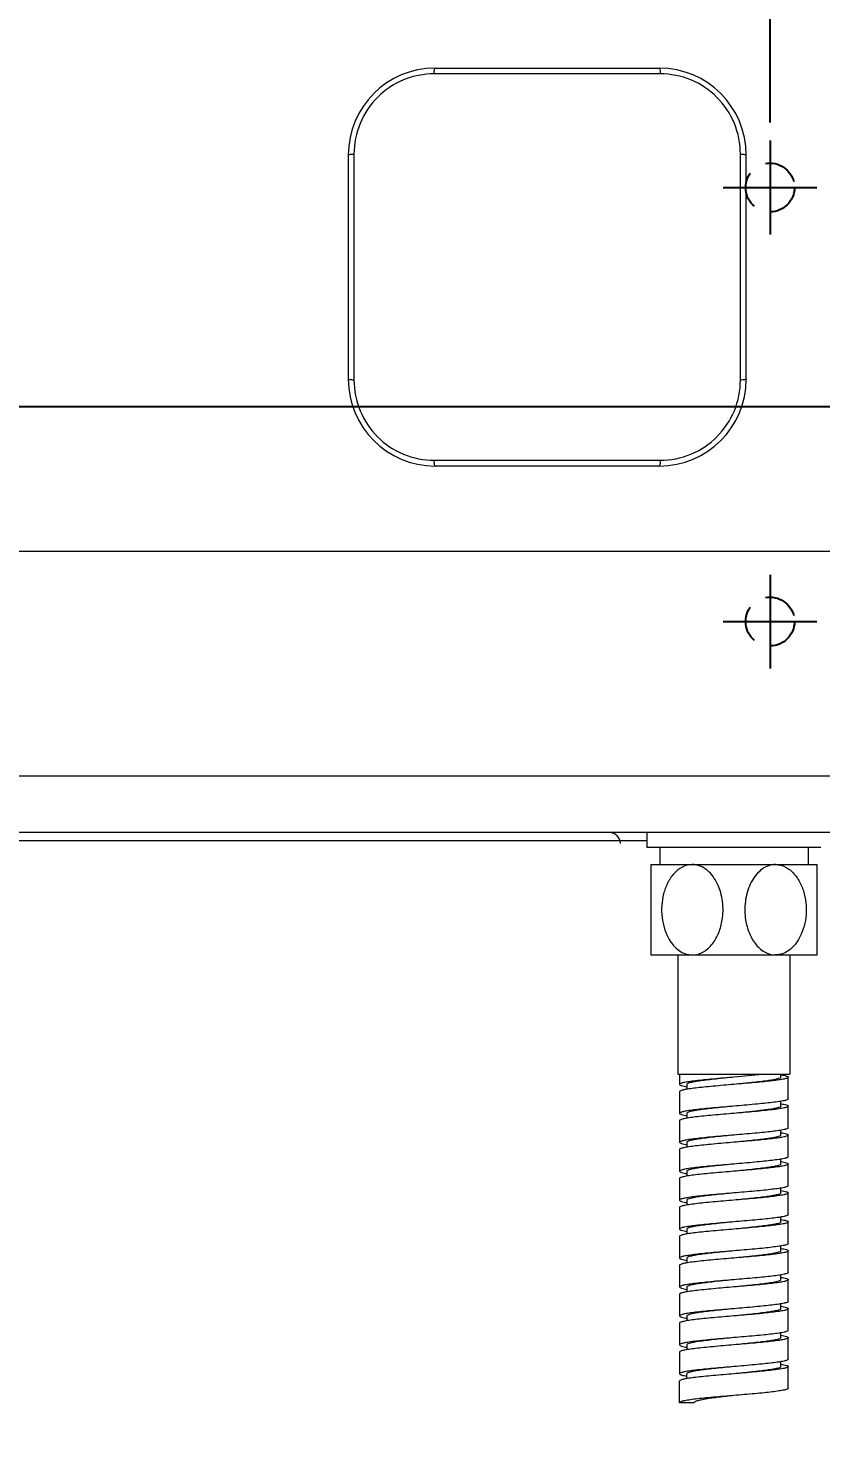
# Model space of a CAD drawing. Header units: millimetres. Extents: x 5438 to 6032, y -2661 to -1821.
# Drawn here: x 5647.5 to 5674.89, y -2397.94 to -2349.09 of the extents above; entities that cross this region are included whole.
import ezdxf

# ---------------------------------------------------------------- set-up
doc = ezdxf.new("R2010")
doc.units = ezdxf.units.MM
doc.header["$LTSCALE"] = 0.1
doc.linetypes.add('CENTERX2', pattern=[101.6, 63.5, -12.7, 12.7, -12.7])
doc.linetypes.add('HIDDENX2', pattern=[19.05, 12.7, -6.35])
doc.layers.get('0').update_dxf_attribs({"lineweight": 15})
doc.layers.add('CENTER', color=1, linetype='CENTERX2')
doc.layers.add('HIDDEN', color=8, linetype='HIDDENX2')
doc.layers.add('DIM', color=3, linetype='Continuous', lineweight=9)
doc.styles.get("Standard").update_dxf_attribs({"font": 'arial.ttf'})
doc.dimstyles.new('ISO-25', dxfattribs={"dimtxt": 2.5, "dimasz": 2.5, "dimexe": 1.25, "dimexo": 0.625, "dimtad": 1, "dimlfac": 5, "dimtxsty": 'Standard', "dimcen": 2.5, "dimadec": 0, "dimazin": 0, "dimtfac": 1, "dimtmove": 0, "dimatfit": 3, "dimfxl": 0, "dimarcsym": 0})

# ---------------------------------------------------------------- blocks, each defined once
blk = doc.blocks.new('*D120')
at = {"layer": 'Defpoints', "color": 0}
for p in [(5673.138, -2322.817), (5573.138, -2352.975), (5673.138, -2352.975)]:
    blk.add_point(p, dxfattribs=at)
at = {"layer": 'DIM', "color": 0, "lineweight": -2}
for p, q in [((5573.138, -2352.35), (5573.138, -2321.567)), ((5673.138, -2352.35), (5673.138, -2321.567)), ((5577.138, -2322.817), (5669.138, -2322.817))]:
    blk.add_line(p, q, dxfattribs=at)
at = {"layer": 'DIM', "color": 0}
for points in [[(5577.138, -2322.15), (5577.138, -2323.483), (5573.138, -2322.817)], [(5669.138, -2322.15), (5669.138, -2323.483), (5673.138, -2322.817)]]:
    blk.add_solid(points, dxfattribs=at)
at = {"layer": 'DIM', "color": 0, "insert": (5612.012, -2320.15), "char_height": 4, "attachment_point": 5}
blk.add_mtext('400', dxfattribs=at)
blk = doc.blocks.new('*D121')
at = {"layer": 'Defpoints', "color": 0}
for p in [(5674.758, -2354.595), (5674.758, -2369.595), (5692.894, -2369.595)]:
    blk.add_point(p, dxfattribs=at)
at = {"layer": 'DIM', "color": 0, "lineweight": -2}
for p, q in [((5675.383, -2354.595), (5694.144, -2354.595)), ((5692.894, -2358.595), (5692.894, -2365.595)), ((5675.383, -2369.595), (5694.144, -2369.595)), ((5692.894, -2369.595), (5692.894, -2380.583))]:
    blk.add_line(p, q, dxfattribs=at)
at = {"layer": 'DIM', "color": 0}
for points in [[(5692.228, -2358.595), (5693.561, -2358.595), (5692.894, -2354.595)], [(5692.228, -2365.595), (5693.561, -2365.595), (5692.894, -2369.595)]]:
    blk.add_solid(points, dxfattribs=at)
at = {"layer": 'DIM', "color": 0, "insert": (5690.227, -2377.089), "char_height": 4, "attachment_point": 5, "rotation": 90}
blk.add_mtext('60', dxfattribs=at)
blk = doc.blocks.new('*D122')
at = {"layer": 'Defpoints', "color": 0}
for p in [(5623.138, -2068.044), (5711.58, -2580.443), (5737.212, -2580.443)]:
    blk.add_point(p, dxfattribs=at)
at = {"layer": 'DIM', "color": 0, "lineweight": -2}
for p, q in [((5623.763, -2068.044), (5738.462, -2068.044)), ((5737.212, -2072.044), (5737.212, -2576.443)), ((5712.205, -2580.443), (5738.462, -2580.443))]:
    blk.add_line(p, q, dxfattribs=at)
at = {"layer": 'DIM', "color": 0}
for points in [[(5736.545, -2072.044), (5737.879, -2072.044), (5737.212, -2068.044)], [(5736.545, -2576.443), (5737.879, -2576.443), (5737.212, -2580.443)]]:
    blk.add_solid(points, dxfattribs=at)
at = {"layer": 'DIM', "color": 0, "insert": (5733.965, -2324.243), "char_height": 4, "attachment_point": 5, "rotation": 90}
blk.add_mtext('(2280)', dxfattribs=at)
blk = doc.blocks.new('*D123')
at = {"layer": 'Defpoints', "color": 0}
for p in [(5636.097, -2339.802), (5615.362, -2358.953), (5636.097, -2358.953)]:
    blk.add_point(p, dxfattribs=at)
at = {"layer": 'DIM', "color": 0, "lineweight": -2}
for p, q in [((5615.362, -2358.328), (5615.362, -2338.552)), ((5636.097, -2358.328), (5636.097, -2338.552)), ((5617.862, -2339.802), (5633.597, -2339.802)), ((5636.097, -2339.802), (5667.694, -2339.802))]:
    blk.add_line(p, q, dxfattribs=at)
at = {"layer": 'DIM', "color": 0}
for points in [[(5617.862, -2339.385), (5617.862, -2340.218), (5615.362, -2339.802)], [(5633.597, -2339.385), (5633.597, -2340.218), (5636.097, -2339.802)]]:
    blk.add_solid(points, dxfattribs=at)
at = {"layer": 'DIM', "color": 0, "insert": (5653.317, -2333.947), "char_height": 2.5, "attachment_point": 5}
blk.add_mtext('{\\fGulim|b0|i0|c129|p50;\\H1.6x;\\C3;배관거리\\fArial|b0|i0|c0|p34;\\P85~250\\fGulim|b0|i0|c129|p50;mm}', dxfattribs=at)
blk = doc.blocks.new('*D124')
at = {"layer": 'Defpoints', "color": 0}
for p in [(5642.828, -2362.167), (5642.828, -2580.443), (5708.236, -2580.443)]:
    blk.add_point(p, dxfattribs=at)
at = {"layer": 'DIM', "color": 0, "lineweight": -2}
for p, q in [((5643.453, -2362.167), (5709.486, -2362.167)), ((5708.236, -2366.167), (5708.236, -2576.443)), ((5643.453, -2580.443), (5709.486, -2580.443))]:
    blk.add_line(p, q, dxfattribs=at)
at = {"layer": 'DIM', "color": 0}
for points in [[(5707.569, -2366.167), (5708.903, -2366.167), (5708.236, -2362.167)], [(5707.569, -2576.443), (5708.903, -2576.443), (5708.236, -2580.443)]]:
    blk.add_solid(points, dxfattribs=at)
at = {"layer": 'DIM', "color": 0, "insert": (5705.569, -2471.305), "char_height": 4, "attachment_point": 5, "rotation": 90}
blk.add_mtext('977.5', dxfattribs=at)

msp = doc.modelspace()

# ---------------------------------------------------------------- linework, layer by layer
at = {"color": 7, "linetype": 'Continuous'}
for p, q in [((5661.5607, -2350.4696), (5669.3107, -2350.4696)), ((5669.3413, -2350.6672), (5661.5301, -2350.6672)), ((5658.5607, -2353.4696), (5658.5607, -2361.2196)), ((5658.7583, -2353.4389), (5658.7579, -2357.754)), ((5672.1135, -2356.9353), (5672.1131, -2353.4389)), ((5672.3107, -2361.2196), (5672.3107, -2353.4696)), ((5672.1131, -2361.2502), (5672.1135, -2356.9353)), ((5658.7579, -2357.754), (5658.7583, -2361.2502)), ((5661.5301, -2364.0219), (5669.3413, -2364.0219)), ((5669.3107, -2364.2196), (5661.5607, -2364.2196)), ((5646.4021, -2367.167), (5679.104, -2367.167)), ((5681.6587, -2374.9371), (5569.3596, -2374.9371)), ((5676.611, -2376.89), (5574.2404, -2376.89)), ((5668.8878, -2377.4061), (5668.8878, -2376.9061)), ((5574.4143, -2377.1671), (5668.8878, -2377.1671)), ((5674.8878, -2377.4061), (5668.8878, -2377.4061)), ((5669.3253, -2377.4061), (5669.3253, -2377.9922)), ((5674.4503, -2377.4061), (5674.4503, -2377.9922)), ((5669.0128, -2377.9922), (5674.7628, -2377.9922)), ((5669.0128, -2377.9922), (5669.0128, -2381.1172)), ((5674.7628, -2381.1172), (5674.7628, -2377.9922)), ((5669.0128, -2381.1172), (5674.7628, -2381.1172)), ((5669.9503, -2381.1172), (5669.9503, -2385.2422)), ((5669.9503, -2381.1172), (5669.9503, -2385.2422)), ((5673.8253, -2381.1172), (5673.8253, -2385.2422)), ((5673.8253, -2381.1172), (5673.8253, -2385.2422)), ((5669.9503, -2385.2422), (5673.8253, -2385.2422)), ((5670.0128, -2385.2422), (5670.0128, -2385.5922)), ((5672.9898, -2385.2422), (5671.8878, -2385.3422)), ((5673.5128, -2385.3422), (5673.5128, -2385.2422)), ((5670.2628, -2385.5922), (5670.2628, -2385.7597)), ((5673.7628, -2386.0922), (5673.7628, -2385.3422)), ((5670.0128, -2385.8422), (5670.0128, -2386.5922)), ((5673.5128, -2386.3422), (5673.5128, -2386.1742)), ((5670.2628, -2386.5922), (5670.2628, -2386.7602)), ((5673.7628, -2387.0922), (5673.7628, -2386.3422)), ((5670.0128, -2386.8422), (5670.0128, -2387.5922)), ((5673.5128, -2387.3422), (5673.5128, -2387.1751)), ((5670.2628, -2387.5922), (5670.2628, -2387.7593)), ((5673.7628, -2388.0922), (5673.7628, -2387.3422)), ((5670.0128, -2387.8422), (5670.0128, -2388.5922)), ((5670.2628, -2388.5922), (5670.2628, -2388.7602)), ((5673.5128, -2388.3422), (5673.5128, -2388.1742)), ((5673.7628, -2389.0922), (5673.7628, -2388.3422)), ((5670.0128, -2388.8422), (5670.0128, -2389.5922)), ((5670.2628, -2389.5922), (5670.2628, -2389.7599)), ((5673.5128, -2389.3422), (5673.5128, -2389.1747)), ((5673.7628, -2390.0922), (5673.7628, -2389.3422)), ((5670.0128, -2389.8422), (5670.0128, -2390.5922)), ((5670.2628, -2390.5922), (5670.2628, -2390.7597)), ((5673.5128, -2390.3422), (5673.5128, -2390.1745)), ((5673.7628, -2391.0922), (5673.7628, -2390.3422)), ((5670.0128, -2390.8422), (5670.0128, -2391.5922)), ((5670.2628, -2391.5922), (5670.2628, -2391.7602)), ((5673.5128, -2391.3422), (5673.5128, -2391.1742)), ((5673.7628, -2392.0922), (5673.7628, -2391.3422)), ((5670.0128, -2391.8422), (5670.0128, -2392.5922)), ((5673.5128, -2392.3422), (5673.5128, -2392.1751)), ((5673.7628, -2393.0922), (5673.7628, -2392.3422)), ((5670.0128, -2392.8422), (5670.0128, -2393.5922)), ((5670.2628, -2392.5922), (5670.2628, -2392.7593)), ((5673.5128, -2393.3422), (5673.5128, -2393.1742)), ((5673.7628, -2394.0922), (5673.7628, -2393.3422)), ((5670.0128, -2393.8422), (5670.0128, -2394.5922)), ((5670.2628, -2393.5922), (5670.2628, -2393.7602)), ((5673.5128, -2394.3422), (5673.5128, -2394.1747)), ((5673.7628, -2395.0922), (5673.7628, -2394.3422)), ((5670.0128, -2394.8422), (5670.0128, -2395.5922)), ((5670.2628, -2394.5922), (5670.2628, -2394.7599)), ((5673.5128, -2395.3422), (5673.5128, -2395.1745)), ((5673.7628, -2396.0922), (5673.7628, -2395.3422)), ((5670.0128, -2396.5922), (5670.0128, -2395.8422)), ((5670.2628, -2395.7597), (5670.2628, -2395.5922)), ((5670.5128, -2396.5922), (5670.0128, -2396.5922))]:
    msp.add_line(p, q, dxfattribs=at)
for centre, radius, start, end in [((5661.5607, -2353.4696), 3, 90, 180), ((5669.3107, -2353.4696), 3, 0, 90), ((5661.5607, -2361.2196), 3, 180, 270), ((5669.3107, -2361.2196), 3, 270, 360), ((5667.5911, -2377.265), 0.375, 0, 90)]:
    msp.add_arc(centre, radius, start, end, dxfattribs=at)
for points, knots in [([(5661.5301, -2350.6672), (5661.5308, -2350.641), (5661.5329, -2350.5944), (5661.5395, -2350.5302), (5661.5464, -2350.4951), (5661.5548, -2350.4696), (5661.5607, -2350.4696)], [0, 0, 0, 0, 0.3881307, 0.7036032, 0.9125143, 1, 1, 1, 1]), ([(5669.3107, -2350.4696), (5669.3166, -2350.4696), (5669.3251, -2350.4951), (5669.3319, -2350.5302), (5669.3385, -2350.5944), (5669.3406, -2350.641), (5669.3413, -2350.6672)], [0, 0, 0, 0, 0.0874401, 0.2962862, 0.6117893, 1, 1, 1, 1]), ([(5661.5301, -2350.6672), (5661.1703, -2350.6682), (5660.4416, -2350.8109), (5659.5193, -2351.4282), (5658.9019, -2352.3504), (5658.7593, -2353.0792), (5658.7583, -2353.4389)], [0, 0, 0, 0, 0.2494767, 0.5000011, 0.7505278, 1, 1, 1, 1]), ([(5672.1131, -2353.4389), (5672.1121, -2353.0792), (5671.9694, -2352.3504), (5671.3521, -2351.4281), (5670.4299, -2350.8108), (5669.7011, -2350.6682), (5669.3413, -2350.6672)], [0, 0, 0, 0, 0.249477, 0.5000011, 0.7505275, 1, 1, 1, 1]), ([(5658.5607, -2353.4696), (5658.5607, -2353.4637), (5658.5862, -2353.4552), (5658.6214, -2353.4484), (5658.6855, -2353.4418), (5658.7321, -2353.4397), (5658.7583, -2353.439)], [0, 0, 0, 0, 0.087449, 0.2962939, 0.6117928, 1, 1, 1, 1]), ([(5672.1131, -2353.439), (5672.1393, -2353.4397), (5672.1859, -2353.4418), (5672.25, -2353.4484), (5672.2852, -2353.4552), (5672.3107, -2353.4637), (5672.3107, -2353.4696)], [0, 0, 0, 0, 0.3881341, 0.7036108, 0.9125231, 1, 1, 1, 1]), ([(5658.7583, -2361.2502), (5658.7322, -2361.2495), (5658.6855, -2361.2474), (5658.6214, -2361.2408), (5658.5862, -2361.2339), (5658.5607, -2361.2255), (5658.5607, -2361.2196)], [0, 0, 0, 0, 0.3881379, 0.7036129, 0.9125226, 1, 1, 1, 1]), ([(5658.7583, -2361.2502), (5658.7593, -2361.6099), (5658.902, -2362.3387), (5659.5193, -2363.261), (5660.4416, -2363.8784), (5661.1703, -2364.0209), (5661.5301, -2364.0219)], [0, 0, 0, 0, 0.2494778, 0.5000027, 0.7505289, 1, 1, 1, 1]), ([(5669.3413, -2364.0219), (5669.7011, -2364.0209), (5670.4298, -2363.8782), (5671.3522, -2363.261), (5671.9695, -2362.3387), (5672.1121, -2361.6099), (5672.1131, -2361.2502)], [0, 0, 0, 0, 0.2494781, 0.5000027, 0.7505286, 1, 1, 1, 1]), ([(5672.3107, -2361.2196), (5672.3107, -2361.2255), (5672.2852, -2361.2339), (5672.2501, -2361.2408), (5672.1859, -2361.2474), (5672.1393, -2361.2495), (5672.1131, -2361.2502)], [0, 0, 0, 0, 0.0874485, 0.296296, 0.6117965, 1, 1, 1, 1]), ([(5661.5607, -2364.2196), (5661.5548, -2364.2196), (5661.5464, -2364.1941), (5661.5395, -2364.1589), (5661.5329, -2364.0948), (5661.5308, -2364.0481), (5661.5301, -2364.0219)], [0, 0, 0, 0, 0.0874572, 0.2963036, 0.6117999, 1, 1, 1, 1]), ([(5669.3413, -2364.0219), (5669.3406, -2364.0481), (5669.3385, -2364.0948), (5669.3319, -2364.1589), (5669.3251, -2364.1941), (5669.3166, -2364.2196), (5669.3107, -2364.2196)], [0, 0, 0, 0, 0.3881413, 0.7036206, 0.9125314, 1, 1, 1, 1]), ([(5670.4503, -2377.9922), (5670.3318, -2377.9922), (5670.0867, -2378.0577), (5669.7947, -2378.301), (5669.5809, -2378.6294), (5669.398, -2379.1361), (5669.3562, -2379.8211), (5669.5175, -2380.3533), (5669.6542, -2380.5826)], [0, 0, 0, 0, 0.1134765, 0.2321932, 0.3564877, 0.4846251, 0.7444559, 1, 1, 1, 1]), ([(5671.4832, -2379.907), (5671.5165, -2379.6981), (5671.5232, -2379.272), (5671.3844, -2378.7595), (5671.1779, -2378.4037), (5670.9769, -2378.1837), (5670.7308, -2378.0304), (5670.5423, -2377.9922), (5670.4503, -2377.9922)], [0, 0, 0, 0, 0.2619066, 0.5204573, 0.6464492, 0.7685338, 0.8860324, 1, 1, 1, 1]), ([(5673.3253, -2377.9922), (5673.2333, -2377.9922), (5673.0448, -2378.0304), (5672.7987, -2378.1837), (5672.5977, -2378.4037), (5672.3912, -2378.7595), (5672.2524, -2379.272), (5672.2591, -2379.6981), (5672.2923, -2379.907)], [0, 0, 0, 0, 0.1139678, 0.2314667, 0.3535513, 0.4795433, 0.7380935, 1, 1, 1, 1]), ([(5673.3253, -2377.9922), (5673.4438, -2377.9922), (5673.6888, -2378.0577), (5673.9808, -2378.3009), (5674.1946, -2378.6293), (5674.3775, -2379.1358), (5674.4194, -2379.8207), (5674.2582, -2380.353), (5674.1216, -2380.5822)], [0, 0, 0, 0, 0.1134839, 0.2321897, 0.3564659, 0.4845944, 0.7444354, 1, 1, 1, 1]), ([(5670.4503, -2381.1172), (5670.5832, -2381.1172), (5670.8591, -2381.0334), (5671.1694, -2380.7362), (5671.3819, -2380.3473), (5671.4594, -2380.0563), (5671.4832, -2379.907)], [0, 0, 0, 0, 0.2326142, 0.4778957, 0.7352689, 1, 1, 1, 1]), ([(5672.2923, -2379.907), (5672.3162, -2380.0563), (5672.3937, -2380.3473), (5672.6062, -2380.7362), (5672.9165, -2381.0334), (5673.1924, -2381.1172), (5673.3253, -2381.1172)], [0, 0, 0, 0, 0.2647307, 0.522104, 0.7673856, 1, 1, 1, 1]), ([(5669.6542, -2380.5826), (5669.7417, -2380.7293), (5669.9105, -2380.9307), (5670.2075, -2381.0888), (5670.3704, -2381.1172), (5670.4503, -2381.1172)], [0, 0, 0, 0, 0.5137391, 0.7597988, 1, 1, 1, 1]), ([(5674.1216, -2380.5822), (5674.0341, -2380.729), (5673.8653, -2380.9306), (5673.5681, -2381.0888), (5673.4052, -2381.1172), (5673.3253, -2381.1172)], [0, 0, 0, 0, 0.5137435, 0.7598034, 1, 1, 1, 1]), ([(5671.8878, -2385.3422), (5671.6486, -2385.3625), (5671.301, -2385.3919), (5670.8595, -2385.4339), (5670.5779, -2385.4645), (5670.35, -2385.4936), (5670.172, -2385.5247), (5670.0753, -2385.5482), (5670.0128, -2385.5763), (5670.0128, -2385.5922)], [0, 0, 0, 0, 0.378686, 0.5499149, 0.7002032, 0.8238992, 0.9164688, 0.9749245, 1, 1, 1, 1]), ([(5670.0128, -2385.5922), (5670.0128, -2385.6008), (5670.0359, -2385.6205), (5670.1152, -2385.6476), (5670.195, -2385.6637), (5670.2562, -2385.6742)], [0, 0, 0, 0, 0.0979815, 0.2910054, 1, 1, 1, 1]), ([(5671.8878, -2385.5922), (5671.6486, -2385.6125), (5671.301, -2385.6419), (5670.8595, -2385.6839), (5670.5779, -2385.7145), (5670.35, -2385.7436), (5670.172, -2385.7747), (5670.0753, -2385.7982), (5670.0128, -2385.8263), (5670.0128, -2385.8422)], [0, 0, 0, 0, 0.3786865, 0.5499125, 0.7002018, 0.8238982, 0.9164684, 0.9749245, 1, 1, 1, 1]), ([(5671.8878, -2385.3422), (5671.6805, -2385.3625), (5671.3792, -2385.392), (5670.9965, -2385.4339), (5670.7526, -2385.4646), (5670.5544, -2385.4935), (5670.4013, -2385.525), (5670.3145, -2385.5481), (5670.2628, -2385.5775), (5670.2628, -2385.5922)], [0, 0, 0, 0, 0.377515, 0.5482583, 0.6981915, 0.8217102, 0.914358, 0.9733167, 1, 1, 1, 1]), ([(5673.5128, -2385.3422), (5673.5128, -2385.3569), (5673.4611, -2385.3863), (5673.3743, -2385.4094), (5673.2211, -2385.4409), (5673.023, -2385.4699), (5672.7791, -2385.5005), (5672.3964, -2385.5425), (5672.0951, -2385.5719), (5671.8878, -2385.5922)], [0, 0, 0, 0, 0.0266832, 0.0856419, 0.1782897, 0.3018085, 0.4517418, 0.6224852, 1, 1, 1, 1]), ([(5673.7628, -2385.3422), (5673.7628, -2385.3581), (5673.7003, -2385.3862), (5673.6036, -2385.4097), (5673.4256, -2385.4408), (5673.1977, -2385.4699), (5672.9161, -2385.5005), (5672.4746, -2385.5425), (5672.127, -2385.5719), (5671.8878, -2385.5922)], [0, 0, 0, 0, 0.0250749, 0.0835302, 0.1761, 0.2997964, 0.4500862, 0.6213127, 1, 1, 1, 1]), ([(5673.5141, -2385.2593), (5673.5766, -2385.27), (5673.6581, -2385.2863), (5673.7391, -2385.3136), (5673.7628, -2385.3335), (5673.7628, -2385.3422)], [0, 0, 0, 0, 0.7094806, 0.9025202, 1, 1, 1, 1]), ([(5673.7628, -2386.0922), (5673.7628, -2386.1081), (5673.7003, -2386.1362), (5673.6036, -2386.1597), (5673.4256, -2386.1908), (5673.1977, -2386.2199), (5672.9161, -2386.2505), (5672.4746, -2386.2925), (5672.127, -2386.3219), (5671.8878, -2386.3422)], [0, 0, 0, 0, 0.0250749, 0.0835302, 0.1761, 0.2997964, 0.4500862, 0.6213127, 1, 1, 1, 1]), ([(5671.8878, -2386.3422), (5671.6486, -2386.3625), (5671.301, -2386.3919), (5670.8595, -2386.4339), (5670.5779, -2386.4645), (5670.35, -2386.4936), (5670.172, -2386.5247), (5670.0753, -2386.5482), (5670.0128, -2386.5763), (5670.0128, -2386.5922)], [0, 0, 0, 0, 0.3786865, 0.5499125, 0.7002018, 0.8238982, 0.9164684, 0.9749245, 1, 1, 1, 1]), ([(5670.0128, -2386.5922), (5670.0128, -2386.6009), (5670.0362, -2386.6207), (5670.1165, -2386.6479), (5670.1973, -2386.6641), (5670.2591, -2386.6747)], [0, 0, 0, 0, 0.0977126, 0.2907466, 1, 1, 1, 1]), ([(5671.8878, -2386.5922), (5671.6486, -2386.6125), (5671.301, -2386.6419), (5670.8595, -2386.6839), (5670.5779, -2386.7145), (5670.35, -2386.7436), (5670.172, -2386.7747), (5670.0753, -2386.7982), (5670.0128, -2386.8263), (5670.0128, -2386.8422)], [0, 0, 0, 0, 0.3786883, 0.549915, 0.7002045, 0.8239003, 0.9164697, 0.974925, 1, 1, 1, 1]), ([(5671.8878, -2386.3422), (5671.6805, -2386.3625), (5671.3792, -2386.392), (5670.9965, -2386.4339), (5670.7526, -2386.4646), (5670.5544, -2386.4935), (5670.4013, -2386.525), (5670.3145, -2386.5481), (5670.2628, -2386.5775), (5670.2628, -2386.5922)], [0, 0, 0, 0, 0.3775149, 0.5482582, 0.6981914, 0.8217101, 0.9143579, 0.9733167, 1, 1, 1, 1]), ([(5673.5128, -2386.3422), (5673.5128, -2386.3569), (5673.4611, -2386.3863), (5673.3743, -2386.4094), (5673.2211, -2386.4409), (5673.023, -2386.4699), (5672.7791, -2386.5005), (5672.3964, -2386.5425), (5672.0951, -2386.5719), (5671.8878, -2386.5922)], [0, 0, 0, 0, 0.0266833, 0.085642, 0.1782899, 0.3018088, 0.4517422, 0.6224855, 1, 1, 1, 1]), ([(5673.7628, -2386.3422), (5673.7628, -2386.3581), (5673.7003, -2386.3862), (5673.6035, -2386.4097), (5673.4256, -2386.4408), (5673.1977, -2386.4699), (5672.9161, -2386.5005), (5672.4746, -2386.5425), (5672.127, -2386.5719), (5671.8878, -2386.5922)], [0, 0, 0, 0, 0.0250758, 0.083532, 0.176102, 0.299798, 0.4500871, 0.621313, 1, 1, 1, 1]), ([(5673.5192, -2386.2602), (5673.5804, -2386.2707), (5673.6602, -2386.2868), (5673.7397, -2386.3139), (5673.7628, -2386.3336), (5673.7628, -2386.3422)], [0, 0, 0, 0, 0.7090062, 0.9020312, 1, 1, 1, 1]), ([(5673.7628, -2387.0922), (5673.7628, -2387.1081), (5673.7003, -2387.1362), (5673.6035, -2387.1597), (5673.4256, -2387.1908), (5673.1977, -2387.2199), (5672.9161, -2387.2505), (5672.4746, -2387.2925), (5672.127, -2387.3219), (5671.8878, -2387.3422)], [0, 0, 0, 0, 0.0250758, 0.083532, 0.176102, 0.299798, 0.4500871, 0.621313, 1, 1, 1, 1]), ([(5671.8878, -2387.3422), (5671.6486, -2387.3625), (5671.301, -2387.3919), (5670.8595, -2387.4339), (5670.5779, -2387.4645), (5670.35, -2387.4936), (5670.172, -2387.5247), (5670.0753, -2387.5482), (5670.0128, -2387.5763), (5670.0128, -2387.5922)], [0, 0, 0, 0, 0.3786883, 0.549915, 0.7002045, 0.8239003, 0.9164697, 0.974925, 1, 1, 1, 1]), ([(5670.0128, -2387.5922), (5670.0128, -2387.6008), (5670.0361, -2387.6206), (5670.116, -2387.6478), (5670.1964, -2387.664), (5670.258, -2387.6745)], [0, 0, 0, 0, 0.097803, 0.2908407, 1, 1, 1, 1]), ([(5671.8878, -2387.5922), (5671.6486, -2387.6125), (5671.301, -2387.6419), (5670.8595, -2387.6839), (5670.5779, -2387.7145), (5670.35, -2387.7436), (5670.172, -2387.7747), (5670.0753, -2387.7982), (5670.0128, -2387.8263), (5670.0128, -2387.8422)], [0, 0, 0, 0, 0.378687, 0.5499129, 0.700202, 0.823898, 0.916468, 0.9749242, 1, 1, 1, 1]), ([(5671.8878, -2387.3422), (5671.6805, -2387.3625), (5671.3792, -2387.392), (5670.9965, -2387.4339), (5670.7526, -2387.4646), (5670.5544, -2387.4935), (5670.4013, -2387.525), (5670.3145, -2387.5481), (5670.2628, -2387.5775), (5670.2628, -2387.5922)], [0, 0, 0, 0, 0.3775147, 0.548258, 0.6981912, 0.8217099, 0.9143577, 0.9733166, 1, 1, 1, 1]), ([(5673.5128, -2387.3422), (5673.5128, -2387.3569), (5673.4611, -2387.3863), (5673.3743, -2387.4094), (5673.2211, -2387.4409), (5673.023, -2387.4699), (5672.7791, -2387.5005), (5672.3964, -2387.5425), (5672.0951, -2387.5719), (5671.8878, -2387.5922)], [0, 0, 0, 0, 0.0266833, 0.0856422, 0.1782903, 0.3018092, 0.4517426, 0.6224859, 1, 1, 1, 1]), ([(5673.7628, -2387.3422), (5673.7628, -2387.3581), (5673.7003, -2387.3862), (5673.6036, -2387.4097), (5673.4256, -2387.4408), (5673.1977, -2387.4699), (5672.9161, -2387.5005), (5672.4746, -2387.5425), (5672.127, -2387.5719), (5671.8878, -2387.5922)], [0, 0, 0, 0, 0.025075, 0.0835303, 0.1760997, 0.2997955, 0.450085, 0.6213117, 1, 1, 1, 1]), ([(5673.5176, -2387.2599), (5673.5792, -2387.2705), (5673.6596, -2387.2867), (5673.7395, -2387.3138), (5673.7628, -2387.3336), (5673.7628, -2387.3422)], [0, 0, 0, 0, 0.7091593, 0.902197, 1, 1, 1, 1]), ([(5673.7628, -2388.0922), (5673.7628, -2388.1081), (5673.7003, -2388.1362), (5673.6036, -2388.1597), (5673.4256, -2388.1908), (5673.1977, -2388.2199), (5672.9161, -2388.2505), (5672.4746, -2388.2925), (5672.127, -2388.3219), (5671.8878, -2388.3422)], [0, 0, 0, 0, 0.025075, 0.0835303, 0.1760997, 0.2997955, 0.450085, 0.6213117, 1, 1, 1, 1]), ([(5671.8878, -2388.3422), (5671.6486, -2388.3625), (5671.301, -2388.3919), (5670.8595, -2388.4339), (5670.5779, -2388.4645), (5670.35, -2388.4936), (5670.172, -2388.5247), (5670.0753, -2388.5482), (5670.0128, -2388.5763), (5670.0128, -2388.5922)], [0, 0, 0, 0, 0.378687, 0.5499129, 0.700202, 0.823898, 0.916468, 0.9749242, 1, 1, 1, 1]), ([(5670.0128, -2388.5922), (5670.0128, -2388.6008), (5670.0359, -2388.6205), (5670.1153, -2388.6476), (5670.1952, -2388.6637), (5670.2564, -2388.6743)], [0, 0, 0, 0, 0.0979688, 0.2909938, 1, 1, 1, 1]), ([(5671.8878, -2388.5922), (5671.6486, -2388.6125), (5671.301, -2388.6419), (5670.8595, -2388.6839), (5670.5779, -2388.7145), (5670.35, -2388.7436), (5670.172, -2388.7747), (5670.0753, -2388.7982), (5670.0128, -2388.8263), (5670.0128, -2388.8422)], [0, 0, 0, 0, 0.3786873, 0.5499138, 0.7002036, 0.8239, 0.9164698, 0.9749251, 1, 1, 1, 1]), ([(5671.8878, -2388.3422), (5671.6805, -2388.3625), (5671.3792, -2388.392), (5670.9965, -2388.4339), (5670.7526, -2388.4646), (5670.5544, -2388.4935), (5670.4013, -2388.525), (5670.3145, -2388.5481), (5670.2628, -2388.5775), (5670.2628, -2388.5922)], [0, 0, 0, 0, 0.3775145, 0.5482577, 0.6981909, 0.8217096, 0.9143576, 0.9733165, 1, 1, 1, 1]), ([(5673.7628, -2388.3422), (5673.7628, -2388.3581), (5673.7003, -2388.3862), (5673.6036, -2388.4097), (5673.4256, -2388.4408), (5673.1977, -2388.4699), (5672.9161, -2388.5005), (5672.4746, -2388.5425), (5672.127, -2388.5719), (5671.8878, -2388.5922)], [0, 0, 0, 0, 0.0250757, 0.0835317, 0.176102, 0.2997983, 0.4500876, 0.6213136, 1, 1, 1, 1]), ([(5673.5128, -2388.3422), (5673.5128, -2388.3569), (5673.4611, -2388.3863), (5673.3743, -2388.4094), (5673.2211, -2388.4409), (5673.023, -2388.4699), (5672.7791, -2388.5005), (5672.3964, -2388.5425), (5672.0951, -2388.5719), (5671.8878, -2388.5922)], [0, 0, 0, 0, 0.0266836, 0.0856426, 0.1782908, 0.3018097, 0.451743, 0.6224862, 1, 1, 1, 1]), ([(5673.5165, -2388.2597), (5673.5783, -2388.2703), (5673.6591, -2388.2865), (5673.7394, -2388.3138), (5673.7628, -2388.3336), (5673.7628, -2388.3422)], [0, 0, 0, 0, 0.7092552, 0.9022989, 1, 1, 1, 1]), ([(5673.7628, -2389.0922), (5673.7628, -2389.1081), (5673.7003, -2389.1362), (5673.6036, -2389.1597), (5673.4256, -2389.1908), (5673.1977, -2389.2199), (5672.9161, -2389.2505), (5672.4746, -2389.2925), (5672.127, -2389.3219), (5671.8878, -2389.3422)], [0, 0, 0, 0, 0.0250757, 0.0835317, 0.176102, 0.2997983, 0.4500876, 0.6213136, 1, 1, 1, 1]), ([(5671.8878, -2389.3422), (5671.6486, -2389.3625), (5671.301, -2389.3919), (5670.8595, -2389.4339), (5670.5779, -2389.4645), (5670.35, -2389.4936), (5670.172, -2389.5247), (5670.0753, -2389.5482), (5670.0128, -2389.5763), (5670.0128, -2389.5922)], [0, 0, 0, 0, 0.3786873, 0.5499138, 0.7002036, 0.8239, 0.9164698, 0.9749251, 1, 1, 1, 1]), ([(5671.8878, -2389.5922), (5671.6486, -2389.6125), (5671.301, -2389.6419), (5670.8595, -2389.6839), (5670.5779, -2389.7145), (5670.35, -2389.7436), (5670.172, -2389.7747), (5670.0753, -2389.7982), (5670.0128, -2389.8263), (5670.0128, -2389.8422)], [0, 0, 0, 0, 0.378688, 0.5499142, 0.7002034, 0.8238992, 0.9164688, 0.9749245, 1, 1, 1, 1]), ([(5670.0128, -2389.5922), (5670.0128, -2389.6009), (5670.0365, -2389.6209), (5670.1175, -2389.6481), (5670.199, -2389.6645), (5670.2615, -2389.6751)], [0, 0, 0, 0, 0.0974798, 0.2905194, 1, 1, 1, 1]), ([(5671.8878, -2389.3422), (5671.6805, -2389.3625), (5671.3792, -2389.392), (5670.9965, -2389.4339), (5670.7526, -2389.4646), (5670.5544, -2389.4935), (5670.4013, -2389.525), (5670.3144, -2389.5481), (5670.2628, -2389.5775), (5670.2628, -2389.5922)], [0, 0, 0, 0, 0.3775143, 0.5482574, 0.6981906, 0.8217094, 0.9143574, 0.9733164, 1, 1, 1, 1]), ([(5673.5128, -2389.3422), (5673.5128, -2389.3569), (5673.4611, -2389.3863), (5673.3743, -2389.4094), (5673.2211, -2389.4409), (5673.023, -2389.4699), (5672.7791, -2389.5005), (5672.3964, -2389.5425), (5672.0951, -2389.5719), (5671.8878, -2389.5922)], [0, 0, 0, 0, 0.0266836, 0.0856428, 0.178291, 0.3018099, 0.4517432, 0.6224863, 1, 1, 1, 1]), ([(5673.7628, -2389.3422), (5673.7628, -2389.3581), (5673.7003, -2389.3862), (5673.6035, -2389.4097), (5673.4256, -2389.4408), (5673.1977, -2389.4699), (5672.9161, -2389.5005), (5672.4746, -2389.5425), (5672.127, -2389.5719), (5671.8878, -2389.5922)], [0, 0, 0, 0, 0.0250755, 0.0835312, 0.1761008, 0.2997966, 0.4500858, 0.621312, 1, 1, 1, 1]), ([(5673.5194, -2389.2602), (5673.5805, -2389.2708), (5673.6603, -2389.2869), (5673.7397, -2389.3139), (5673.7628, -2389.3336), (5673.7628, -2389.3422)], [0, 0, 0, 0, 0.7089946, 0.9020185, 1, 1, 1, 1]), ([(5673.7628, -2390.0922), (5673.7628, -2390.1081), (5673.7003, -2390.1362), (5673.6035, -2390.1597), (5673.4256, -2390.1908), (5673.1977, -2390.2199), (5672.9161, -2390.2505), (5672.4746, -2390.2925), (5672.127, -2390.3219), (5671.8878, -2390.3422)], [0, 0, 0, 0, 0.0250755, 0.0835312, 0.1761008, 0.2997966, 0.4500858, 0.621312, 1, 1, 1, 1]), ([(5671.8878, -2390.3422), (5671.6486, -2390.3625), (5671.301, -2390.3919), (5670.8595, -2390.4339), (5670.5779, -2390.4645), (5670.35, -2390.4936), (5670.172, -2390.5247), (5670.0753, -2390.5482), (5670.0128, -2390.5763), (5670.0128, -2390.5922)], [0, 0, 0, 0, 0.378688, 0.5499142, 0.7002034, 0.8238992, 0.9164688, 0.9749245, 1, 1, 1, 1]), ([(5671.8878, -2390.5922), (5671.6486, -2390.6125), (5671.301, -2390.6419), (5670.8595, -2390.6839), (5670.5779, -2390.7145), (5670.35, -2390.7436), (5670.172, -2390.7747), (5670.0753, -2390.7982), (5670.0128, -2390.8263), (5670.0128, -2390.8422)], [0, 0, 0, 0, 0.3786865, 0.5499125, 0.7002018, 0.8238982, 0.9164684, 0.9749245, 1, 1, 1, 1]), ([(5670.0128, -2390.5922), (5670.0128, -2390.6008), (5670.0359, -2390.6205), (5670.1152, -2390.6476), (5670.195, -2390.6637), (5670.2562, -2390.6742)], [0, 0, 0, 0, 0.0979815, 0.2910054, 1, 1, 1, 1]), ([(5671.8878, -2390.3422), (5671.6805, -2390.3625), (5671.3792, -2390.392), (5670.9965, -2390.4339), (5670.7526, -2390.4646), (5670.5544, -2390.4935), (5670.4013, -2390.525), (5670.3144, -2390.5481), (5670.2628, -2390.5775), (5670.2628, -2390.5922)], [0, 0, 0, 0, 0.3775141, 0.5482571, 0.6981903, 0.8217092, 0.9143572, 0.9733164, 1, 1, 1, 1]), ([(5673.5128, -2390.3422), (5673.5128, -2390.3569), (5673.4611, -2390.3863), (5673.3743, -2390.4094), (5673.2211, -2390.4409), (5673.023, -2390.4699), (5672.7791, -2390.5005), (5672.3964, -2390.5425), (5672.0951, -2390.5719), (5671.8878, -2390.5922)], [0, 0, 0, 0, 0.0266837, 0.0856429, 0.1782911, 0.30181, 0.4517433, 0.6224863, 1, 1, 1, 1]), ([(5673.7628, -2390.3422), (5673.7628, -2390.3581), (5673.7003, -2390.3862), (5673.6036, -2390.4097), (5673.4256, -2390.4408), (5673.1977, -2390.4699), (5672.9161, -2390.5005), (5672.4746, -2390.5425), (5672.127, -2390.5719), (5671.8878, -2390.5922)], [0, 0, 0, 0, 0.0250749, 0.0835302, 0.1761, 0.2997964, 0.4500862, 0.6213127, 1, 1, 1, 1]), ([(5673.5141, -2390.2593), (5673.5766, -2390.27), (5673.6581, -2390.2863), (5673.7391, -2390.3136), (5673.7628, -2390.3335), (5673.7628, -2390.3422)], [0, 0, 0, 0, 0.7094806, 0.9025202, 1, 1, 1, 1]), ([(5673.7628, -2391.0922), (5673.7628, -2391.1081), (5673.7003, -2391.1362), (5673.6036, -2391.1597), (5673.4256, -2391.1908), (5673.1977, -2391.2199), (5672.9161, -2391.2505), (5672.4746, -2391.2925), (5672.127, -2391.3219), (5671.8878, -2391.3422)], [0, 0, 0, 0, 0.0250749, 0.0835302, 0.1761, 0.2997964, 0.4500862, 0.6213127, 1, 1, 1, 1]), ([(5671.8878, -2391.3422), (5671.6486, -2391.3625), (5671.301, -2391.3919), (5670.8595, -2391.4339), (5670.5779, -2391.4645), (5670.35, -2391.4936), (5670.172, -2391.5247), (5670.0753, -2391.5482), (5670.0128, -2391.5763), (5670.0128, -2391.5922)], [0, 0, 0, 0, 0.3786865, 0.5499125, 0.7002018, 0.8238982, 0.9164684, 0.9749245, 1, 1, 1, 1]), ([(5671.8878, -2391.5922), (5671.6486, -2391.6125), (5671.301, -2391.6419), (5670.8595, -2391.6839), (5670.5779, -2391.7145), (5670.35, -2391.7436), (5670.172, -2391.7747), (5670.0753, -2391.7982), (5670.0128, -2391.8263), (5670.0128, -2391.8422)], [0, 0, 0, 0, 0.3786883, 0.549915, 0.7002045, 0.8239003, 0.9164697, 0.974925, 1, 1, 1, 1]), ([(5670.0128, -2391.5922), (5670.0128, -2391.6009), (5670.0362, -2391.6207), (5670.1165, -2391.6479), (5670.1973, -2391.6641), (5670.2591, -2391.6747)], [0, 0, 0, 0, 0.0977126, 0.2907466, 1, 1, 1, 1]), ([(5671.8878, -2391.3422), (5671.6805, -2391.3625), (5671.3792, -2391.392), (5670.9965, -2391.4339), (5670.7526, -2391.4646), (5670.5544, -2391.4935), (5670.4013, -2391.525), (5670.3144, -2391.5481), (5670.2628, -2391.5775), (5670.2628, -2391.5922)], [0, 0, 0, 0, 0.3775139, 0.5482569, 0.6981901, 0.821709, 0.9143571, 0.9733163, 1, 1, 1, 1]), ([(5673.5128, -2391.3422), (5673.5128, -2391.3569), (5673.4611, -2391.3863), (5673.3743, -2391.4094), (5673.2211, -2391.4409), (5673.023, -2391.4699), (5672.7791, -2391.5005), (5672.3964, -2391.5425), (5672.0951, -2391.5719), (5671.8878, -2391.5922)], [0, 0, 0, 0, 0.0266837, 0.0856429, 0.1782911, 0.30181, 0.4517432, 0.6224863, 1, 1, 1, 1]), ([(5673.7628, -2391.3422), (5673.7628, -2391.3581), (5673.7003, -2391.3862), (5673.6035, -2391.4097), (5673.4256, -2391.4408), (5673.1977, -2391.4699), (5672.9161, -2391.5005), (5672.4746, -2391.5425), (5672.127, -2391.5719), (5671.8878, -2391.5922)], [0, 0, 0, 0, 0.0250758, 0.083532, 0.176102, 0.299798, 0.4500871, 0.621313, 1, 1, 1, 1]), ([(5673.5192, -2391.2602), (5673.5804, -2391.2707), (5673.6602, -2391.2868), (5673.7397, -2391.3139), (5673.7628, -2391.3336), (5673.7628, -2391.3422)], [0, 0, 0, 0, 0.7090062, 0.9020312, 1, 1, 1, 1]), ([(5671.8878, -2392.3422), (5671.6486, -2392.3625), (5671.301, -2392.3919), (5670.8595, -2392.4339), (5670.5779, -2392.4645), (5670.35, -2392.4936), (5670.172, -2392.5247), (5670.0753, -2392.5482), (5670.0128, -2392.5763), (5670.0128, -2392.5922)], [0, 0, 0, 0, 0.3786883, 0.549915, 0.7002045, 0.8239003, 0.9164697, 0.974925, 1, 1, 1, 1]), ([(5671.8878, -2392.3422), (5671.6805, -2392.3625), (5671.3792, -2392.392), (5670.9965, -2392.4339), (5670.7526, -2392.4646), (5670.5544, -2392.4935), (5670.4013, -2392.525), (5670.3144, -2392.5481), (5670.2628, -2392.5775), (5670.2628, -2392.5922)], [0, 0, 0, 0, 0.3775137, 0.5482568, 0.69819, 0.8217089, 0.9143571, 0.9733163, 1, 1, 1, 1]), ([(5673.7628, -2392.0922), (5673.7628, -2392.1081), (5673.7003, -2392.1362), (5673.6035, -2392.1597), (5673.4256, -2392.1908), (5673.1977, -2392.2199), (5672.9161, -2392.2505), (5672.4746, -2392.2925), (5672.127, -2392.3219), (5671.8878, -2392.3422)], [0, 0, 0, 0, 0.0250758, 0.083532, 0.176102, 0.299798, 0.4500871, 0.621313, 1, 1, 1, 1]), ([(5673.5128, -2392.3422), (5673.5128, -2392.3569), (5673.4611, -2392.3863), (5673.3743, -2392.4094), (5673.2211, -2392.4409), (5673.023, -2392.4699), (5672.7791, -2392.5005), (5672.3964, -2392.5425), (5672.0951, -2392.5719), (5671.8878, -2392.5922)], [0, 0, 0, 0, 0.0266837, 0.0856429, 0.178291, 0.3018099, 0.4517431, 0.6224861, 1, 1, 1, 1]), ([(5673.7628, -2392.3422), (5673.7628, -2392.3581), (5673.7003, -2392.3862), (5673.6036, -2392.4097), (5673.4256, -2392.4408), (5673.1977, -2392.4699), (5672.9161, -2392.5005), (5672.4746, -2392.5425), (5672.127, -2392.5719), (5671.8878, -2392.5922)], [0, 0, 0, 0, 0.025075, 0.0835303, 0.1760997, 0.2997955, 0.450085, 0.6213117, 1, 1, 1, 1]), ([(5673.5176, -2392.2599), (5673.5792, -2392.2705), (5673.6596, -2392.2867), (5673.7395, -2392.3138), (5673.7628, -2392.3336), (5673.7628, -2392.3422)], [0, 0, 0, 0, 0.7091593, 0.902197, 1, 1, 1, 1]), ([(5671.8878, -2392.5922), (5671.6486, -2392.6125), (5671.301, -2392.6419), (5670.8595, -2392.6839), (5670.5779, -2392.7145), (5670.35, -2392.7436), (5670.172, -2392.7747), (5670.0753, -2392.7982), (5670.0128, -2392.8263), (5670.0128, -2392.8422)], [0, 0, 0, 0, 0.378687, 0.5499129, 0.700202, 0.823898, 0.916468, 0.9749242, 1, 1, 1, 1]), ([(5670.0128, -2392.5922), (5670.0128, -2392.6008), (5670.0361, -2392.6206), (5670.116, -2392.6478), (5670.1964, -2392.664), (5670.258, -2392.6745)], [0, 0, 0, 0, 0.097803, 0.2908407, 1, 1, 1, 1]), ([(5671.8878, -2393.3422), (5671.6486, -2393.3625), (5671.301, -2393.3919), (5670.8595, -2393.4339), (5670.5779, -2393.4645), (5670.35, -2393.4936), (5670.172, -2393.5247), (5670.0753, -2393.5482), (5670.0128, -2393.5763), (5670.0128, -2393.5922)], [0, 0, 0, 0, 0.378687, 0.5499129, 0.700202, 0.823898, 0.916468, 0.9749242, 1, 1, 1, 1]), ([(5671.8878, -2393.3422), (5671.6805, -2393.3625), (5671.3792, -2393.392), (5670.9965, -2393.4339), (5670.7526, -2393.4646), (5670.5544, -2393.4935), (5670.4013, -2393.525), (5670.3144, -2393.5481), (5670.2628, -2393.5775), (5670.2628, -2393.5922)], [0, 0, 0, 0, 0.3775137, 0.5482567, 0.69819, 0.8217089, 0.9143571, 0.9733163, 1, 1, 1, 1]), ([(5673.7628, -2393.0922), (5673.7628, -2393.1081), (5673.7003, -2393.1362), (5673.6036, -2393.1597), (5673.4256, -2393.1908), (5673.1977, -2393.2199), (5672.9161, -2393.2505), (5672.4746, -2393.2925), (5672.127, -2393.3219), (5671.8878, -2393.3422)], [0, 0, 0, 0, 0.025075, 0.0835303, 0.1760997, 0.2997955, 0.450085, 0.6213117, 1, 1, 1, 1]), ([(5673.7628, -2393.3422), (5673.7628, -2393.3581), (5673.7003, -2393.3862), (5673.6036, -2393.4097), (5673.4256, -2393.4408), (5673.1977, -2393.4699), (5672.9161, -2393.5005), (5672.4746, -2393.5425), (5672.127, -2393.5719), (5671.8878, -2393.5922)], [0, 0, 0, 0, 0.0250755, 0.0835316, 0.1761018, 0.2997982, 0.4500875, 0.6213135, 1, 1, 1, 1]), ([(5673.5128, -2393.3422), (5673.5128, -2393.3569), (5673.4611, -2393.3863), (5673.3743, -2393.4094), (5673.2211, -2393.4409), (5673.023, -2393.4699), (5672.7791, -2393.5005), (5672.3964, -2393.5425), (5672.0951, -2393.5719), (5671.8878, -2393.5922)], [0, 0, 0, 0, 0.0266836, 0.0856428, 0.1782908, 0.3018097, 0.4517429, 0.6224859, 1, 1, 1, 1]), ([(5673.5165, -2393.2597), (5673.5783, -2393.2703), (5673.6591, -2393.2865), (5673.7394, -2393.3137), (5673.7628, -2393.3336), (5673.7628, -2393.3422)], [0, 0, 0, 0, 0.7092534, 0.9022874, 1, 1, 1, 1]), ([(5671.8878, -2393.5922), (5671.6486, -2393.6125), (5671.301, -2393.6419), (5670.8595, -2393.6839), (5670.5779, -2393.7145), (5670.35, -2393.7436), (5670.172, -2393.7747), (5670.0753, -2393.7982), (5670.0128, -2393.8263), (5670.0128, -2393.8422)], [0, 0, 0, 0, 0.3786873, 0.5499138, 0.7002036, 0.8239, 0.9164698, 0.9749251, 1, 1, 1, 1]), ([(5670.0128, -2393.5922), (5670.0128, -2393.6008), (5670.0359, -2393.6205), (5670.1153, -2393.6476), (5670.1952, -2393.6637), (5670.2564, -2393.6743)], [0, 0, 0, 0, 0.0979688, 0.2909938, 1, 1, 1, 1]), ([(5671.8878, -2394.3422), (5671.6486, -2394.3625), (5671.301, -2394.3919), (5670.8595, -2394.4339), (5670.5779, -2394.4645), (5670.35, -2394.4936), (5670.172, -2394.5247), (5670.0753, -2394.5482), (5670.0128, -2394.5763), (5670.0128, -2394.5922)], [0, 0, 0, 0, 0.3786873, 0.5499138, 0.7002036, 0.8239, 0.9164698, 0.9749251, 1, 1, 1, 1]), ([(5671.8878, -2394.3422), (5671.6805, -2394.3625), (5671.3792, -2394.392), (5670.9965, -2394.4339), (5670.7526, -2394.4646), (5670.5544, -2394.4935), (5670.4013, -2394.525), (5670.3144, -2394.5481), (5670.2628, -2394.5775), (5670.2628, -2394.5922)], [0, 0, 0, 0, 0.3775137, 0.5482568, 0.6981901, 0.821709, 0.9143572, 0.9733164, 1, 1, 1, 1]), ([(5673.7628, -2394.0922), (5673.7628, -2394.1081), (5673.7003, -2394.1362), (5673.6036, -2394.1597), (5673.4256, -2394.1908), (5673.1977, -2394.2199), (5672.9161, -2394.2505), (5672.4746, -2394.2925), (5672.127, -2394.3219), (5671.8878, -2394.3422)], [0, 0, 0, 0, 0.0250755, 0.0835316, 0.1761018, 0.2997982, 0.4500875, 0.6213135, 1, 1, 1, 1]), ([(5673.5128, -2394.3422), (5673.5128, -2394.3569), (5673.4611, -2394.3863), (5673.3743, -2394.4094), (5673.2211, -2394.4409), (5673.023, -2394.4699), (5672.7791, -2394.5005), (5672.3964, -2394.5425), (5672.0951, -2394.5719), (5671.8878, -2394.5922)], [0, 0, 0, 0, 0.0266836, 0.0856426, 0.1782906, 0.3018094, 0.4517426, 0.6224857, 1, 1, 1, 1]), ([(5673.7628, -2394.3422), (5673.7628, -2394.3581), (5673.7003, -2394.3862), (5673.6035, -2394.4097), (5673.4256, -2394.4408), (5673.1977, -2394.4699), (5672.9161, -2394.5005), (5672.4746, -2394.5425), (5672.127, -2394.5719), (5671.8878, -2394.5922)], [0, 0, 0, 0, 0.0250755, 0.0835312, 0.1761008, 0.2997966, 0.4500858, 0.621312, 1, 1, 1, 1]), ([(5673.5194, -2394.2602), (5673.5805, -2394.2708), (5673.6603, -2394.2869), (5673.7397, -2394.3139), (5673.7628, -2394.3336), (5673.7628, -2394.3422)], [0, 0, 0, 0, 0.7089946, 0.9020185, 1, 1, 1, 1]), ([(5671.8878, -2394.5922), (5671.6486, -2394.6125), (5671.301, -2394.6419), (5670.8595, -2394.6839), (5670.5779, -2394.7145), (5670.35, -2394.7436), (5670.172, -2394.7747), (5670.0753, -2394.7982), (5670.0128, -2394.8263), (5670.0128, -2394.8422)], [0, 0, 0, 0, 0.378688, 0.5499142, 0.7002034, 0.8238992, 0.9164688, 0.9749245, 1, 1, 1, 1]), ([(5670.0128, -2394.5922), (5670.0128, -2394.6009), (5670.0365, -2394.6209), (5670.1175, -2394.6481), (5670.199, -2394.6645), (5670.2615, -2394.6751)], [0, 0, 0, 0, 0.0974798, 0.2905194, 1, 1, 1, 1]), ([(5671.8878, -2395.3422), (5671.6486, -2395.3625), (5671.301, -2395.3919), (5670.8595, -2395.4339), (5670.5779, -2395.4645), (5670.35, -2395.4936), (5670.172, -2395.5247), (5670.0753, -2395.5482), (5670.0128, -2395.5763), (5670.0128, -2395.5922)], [0, 0, 0, 0, 0.378688, 0.5499142, 0.7002034, 0.8238992, 0.9164688, 0.9749245, 1, 1, 1, 1]), ([(5671.8878, -2395.3422), (5671.6805, -2395.3625), (5671.3792, -2395.392), (5670.9965, -2395.4339), (5670.7526, -2395.4646), (5670.5544, -2395.4935), (5670.4013, -2395.525), (5670.3144, -2395.5481), (5670.2628, -2395.5775), (5670.2628, -2395.5922)], [0, 0, 0, 0, 0.3775138, 0.548257, 0.6981903, 0.8217092, 0.9143574, 0.9733164, 1, 1, 1, 1]), ([(5673.7628, -2395.0922), (5673.7628, -2395.1081), (5673.7003, -2395.1362), (5673.6035, -2395.1597), (5673.4256, -2395.1908), (5673.1977, -2395.2199), (5672.9161, -2395.2505), (5672.4746, -2395.2925), (5672.127, -2395.3219), (5671.8878, -2395.3422)], [0, 0, 0, 0, 0.0250755, 0.0835312, 0.1761008, 0.2997966, 0.4500858, 0.621312, 1, 1, 1, 1]), ([(5673.5128, -2395.3422), (5673.5128, -2395.3569), (5673.4611, -2395.3863), (5673.3743, -2395.4094), (5673.2211, -2395.4409), (5673.023, -2395.4699), (5672.7791, -2395.5005), (5672.3964, -2395.5425), (5672.0951, -2395.5719), (5671.8878, -2395.5922)], [0, 0, 0, 0, 0.0266835, 0.0856424, 0.1782904, 0.3018091, 0.4517423, 0.6224855, 1, 1, 1, 1]), ([(5673.7628, -2395.3422), (5673.7628, -2395.3581), (5673.7003, -2395.3862), (5673.6036, -2395.4097), (5673.4256, -2395.4408), (5673.1977, -2395.4699), (5672.9161, -2395.5005), (5672.4746, -2395.5425), (5672.127, -2395.5719), (5671.8878, -2395.5922)], [0, 0, 0, 0, 0.0250749, 0.0835302, 0.1761, 0.2997964, 0.4500862, 0.6213127, 1, 1, 1, 1]), ([(5673.5141, -2395.2593), (5673.5766, -2395.27), (5673.6581, -2395.2863), (5673.7391, -2395.3136), (5673.7628, -2395.3335), (5673.7628, -2395.3422)], [0, 0, 0, 0, 0.7094806, 0.9025202, 1, 1, 1, 1]), ([(5671.8878, -2395.5922), (5671.6486, -2395.6125), (5671.301, -2395.6419), (5670.8595, -2395.6839), (5670.5779, -2395.7145), (5670.35, -2395.7436), (5670.172, -2395.7747), (5670.0753, -2395.7982), (5670.0128, -2395.8263), (5670.0128, -2395.8422)], [0, 0, 0, 0, 0.3786864, 0.5499124, 0.7002017, 0.823898, 0.9164683, 0.9749243, 1, 1, 1, 1]), ([(5670.0128, -2395.5922), (5670.0128, -2395.6008), (5670.0359, -2395.6205), (5670.1152, -2395.6476), (5670.195, -2395.6637), (5670.2562, -2395.6742)], [0, 0, 0, 0, 0.0979815, 0.2910054, 1, 1, 1, 1]), ([(5671.8878, -2396.3422), (5671.6486, -2396.3625), (5671.301, -2396.3919), (5670.8595, -2396.4339), (5670.5779, -2396.4645), (5670.35, -2396.4936), (5670.172, -2396.5247), (5670.0753, -2396.5482), (5670.0128, -2396.5763), (5670.0128, -2396.5922)], [0, 0, 0, 0, 0.3786864, 0.5499124, 0.7002017, 0.823898, 0.9164683, 0.9749243, 1, 1, 1, 1]), ([(5671.8878, -2396.3422), (5671.7123, -2396.3625), (5671.388, -2396.3999), (5671.0057, -2396.451), (5670.759, -2396.4936), (5670.6304, -2396.5251), (5670.5538, -2396.5486), (5670.5128, -2396.5786), (5670.5128, -2396.5922)], [0, 0, 0, 0, 0.375758, 0.6951764, 0.8184446, 0.9112338, 0.9709813, 1, 1, 1, 1]), ([(5673.7628, -2396.0922), (5673.7628, -2396.1081), (5673.7003, -2396.1362), (5673.6036, -2396.1597), (5673.4256, -2396.1908), (5673.1977, -2396.2199), (5672.9161, -2396.2505), (5672.4746, -2396.2925), (5672.127, -2396.3219), (5671.8878, -2396.3422)], [0, 0, 0, 0, 0.0250749, 0.0835302, 0.1761, 0.2997964, 0.4500862, 0.6213127, 1, 1, 1, 1])]:
    msp.add_open_spline(points, degree=3, knots=knots, dxfattribs=at)
at = {"layer": 'CENTER'}
for p, q in [((5673.1378, -2352.9754), (5673.1378, -2356.2153)), ((5671.5179, -2354.5954), (5674.7578, -2354.5954)), ((5673.1378, -2367.9754), (5673.1378, -2371.2153)), ((5671.5179, -2369.5954), (5674.7578, -2369.5954))]:
    msp.add_line(p, q, dxfattribs=at)
at = {"layer": 'HIDDEN'}
for centre in [(5673.1378, -2354.5954), (5673.1378, -2369.5954)]:
    msp.add_circle(centre, 0.8424, dxfattribs=at)

# ---------------------------------------------------------------- dimensions: what is measured, and where the dimension line sits
at = {"layer": 'DIM'}
for base, p1, p2, text, picture, middle in [((5737.2119, -2580.4433), (5623.1378, -2068.0436), (5711.5796, -2580.4433), '(2280)', '*D122', (5733.9648, -2324.2434)), ((5708.2359, -2580.4433), (5642.8278, -2362.1671), (5642.8278, -2580.4433), '977.5', '*D124', (5705.5686, -2471.3052))]:
    dim = msp.add_linear_dim(base=base, p1=p1, p2=p2, angle=90, text=text, dimstyle='ISO-25', override={"dimtxt": 4, "dimasz": 4, "dimlfac": 4, "dimadec": 1, "dimfxl": 1.25}, dxfattribs=at)
    dim.commit()
    dim.dimension.update_dxf_attribs({"geometry": picture, "text_midpoint": middle})
dim = msp.add_linear_dim(base=(5673.1378, -2322.8168), p1=(5573.1378, -2352.9754), p2=(5673.1378, -2352.9754), dimstyle='ISO-25', override={"dimtxt": 4, "dimasz": 4, "dimlfac": 4, "dimadec": 1, "dimfxl": 1.25}, dxfattribs=at)
dim.commit()
dim.dimension.update_dxf_attribs({"geometry": '*D120', "text_midpoint": (5612.0119, -2322.8168), "dimtype": 160})
at = {"layer": 'DIM', "color": 3}
dim = msp.add_linear_dim(base=(5636.0971, -2339.8016), p1=(5615.3619, -2358.9532), p2=(5636.0971, -2358.9532), text='{\\fGulim|b0|i0|c129|p50;\\H1.6x;\\C3;배관거리\\fArial|b0|i0|c0|p34;\\P85~250\\fGulim|b0|i0|c129|p50;mm}', dimstyle='ISO-25', dxfattribs=at)
dim.commit()
dim.dimension.update_dxf_attribs({"geometry": '*D123', "text_midpoint": (5653.3173, -2339.8016), "dimtype": 160})
at = {"layer": 'DIM'}
dim = msp.add_linear_dim(base=(5692.8943, -2369.5954), p1=(5674.7578, -2354.5954), p2=(5674.7578, -2369.5954), angle=90, dimstyle='ISO-25', override={"dimtxt": 4, "dimasz": 4, "dimlfac": 4, "dimadec": 1, "dimfxl": 1.25}, dxfattribs=at)
dim.commit()
dim.dimension.update_dxf_attribs({"geometry": '*D121', "text_midpoint": (5692.8943, -2377.0894), "dimtype": 160})

doc.saveas('drawing.dxf')
